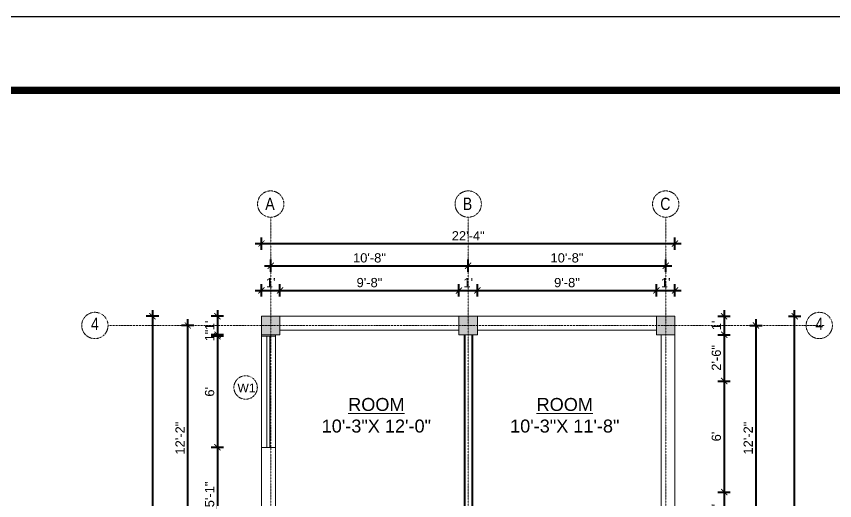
# Model space of a CAD drawing. Header units: inches. Extents: x 85856 to 287200, y -126184 to 75211.
# Drawn here: x 166426 to 166956, y -23369 to -23055 of the extents above; entities that cross this region are included whole.
import ezdxf

# ---------------------------------------------------------------- set-up
doc = ezdxf.new("R2010")
doc.units = ezdxf.units.IN
doc.header["$LTSCALE"] = 0.5
doc.header["$MEASUREMENT"] = 0
doc.header["$PDMODE"] = 66
doc.linetypes.add('CENTER', pattern=[2, 1.25, -0.25, 0.25, -0.25])
for name, color, linetype, lineweight in [('Annotate-Lite.w', 177, 'Continuous', 9), ('Annotations-Bold.w', 177, 'Continuous', 13), ('wall', 1, 'Continuous', 40)]:
    doc.layers.add(name, color=color, linetype=linetype, lineweight=lineweight)
doc.styles.add('ARAIL', font='ARIALN.TTF')
doc.styles.add('gaurav', font='arial.ttf')
doc.styles.get("Standard").update_dxf_attribs({"font": 'arial.ttf'})
doc.dimstyles.new('1 by 96', dxfattribs={"dimtxt": 6, "dimasz": 4, "dimexe": 4, "dimexo": 4, "dimgap": 2, "dimtad": 1, "dimdec": 0, "dimzin": 0, "dimdsep": 46, "dimlunit": 4, "dimtxsty": 'Standard', "dimblk": 'ARCHTICK', "dimcen": 0, "dimdle": 4, "dimadec": 0, "dimazin": 0, "dimtfac": 1, "dimtdec": 0, "dimtix": 1, "dimtofl": 0, "dimtmove": 1, "dimatfit": 3, "dimldrblk": 'ARCHTICK', "dimfxl": 4, "dimfxlon": 1, "dimtolj": 1, "dimtzin": 0, "dimlwd": -1, "dimlwe": -1, "dimarcsym": 0})

# ---------------------------------------------------------------- blocks, each defined once
blk = doc.blocks.new('_ArchTick')
at = {"color": 0, "linetype": 'ByBlock', "const_width": 0.15}
blk.add_lwpolyline([(-0.5, -0.5), (0.5, 0.5)], dxfattribs=at)
blk = doc.blocks.new('*D359')
at = {"layer": 'Defpoints', "color": 0, "transparency": 16777216}
for p in [(166596.89, -23232.33), (166584.89, -23249.02), (166596.89, -23249.02)]:
    blk.add_point(p, dxfattribs=at)
at = {"layer": 'wall', "color": 0, "transparency": 16777216}
for p, q in [((166580.89, -23232.33), (166600.89, -23232.33)), ((166584.89, -23236.33), (166584.89, -23228.33)), ((166596.89, -23236.33), (166596.89, -23228.33))]:
    blk.add_line(p, q, dxfattribs=at)
at = {"layer": 'wall', "color": 0, "transparency": 16777216, "xscale": 4, "yscale": 4, "zscale": 4, "rotation": 180}
blk.add_blockref('_ArchTick', (166584.89, -23232.33), dxfattribs=at)
at = {"layer": 'wall', "color": 0, "transparency": 16777216, "xscale": 4, "yscale": 4, "zscale": 4}
blk.add_blockref('_ArchTick', (166596.89, -23232.33), dxfattribs=at)
at = {"layer": 'wall', "color": 0, "transparency": 16777216, "insert": (166590.89, -23227.31), "char_height": 6, "attachment_point": 5}
blk.add_mtext("\\A1;1'", dxfattribs=at)
blk = doc.blocks.new('*D360')
at = {"layer": 'Defpoints', "color": 0, "transparency": 16777216}
for p in [(166712.89, -23232.33), (166596.89, -23249.02), (166712.89, -23249.02)]:
    blk.add_point(p, dxfattribs=at)
at = {"layer": 'wall', "color": 0, "transparency": 16777216}
for p, q in [((166592.89, -23232.33), (166716.89, -23232.33)), ((166596.89, -23236.33), (166596.89, -23228.33)), ((166712.89, -23236.33), (166712.89, -23228.33))]:
    blk.add_line(p, q, dxfattribs=at)
at = {"layer": 'wall', "color": 0, "transparency": 16777216, "xscale": 4, "yscale": 4, "zscale": 4, "rotation": 180}
blk.add_blockref('_ArchTick', (166596.89, -23232.33), dxfattribs=at)
at = {"layer": 'wall', "color": 0, "transparency": 16777216, "xscale": 4, "yscale": 4, "zscale": 4}
blk.add_blockref('_ArchTick', (166712.89, -23232.33), dxfattribs=at)
at = {"layer": 'wall', "color": 0, "transparency": 16777216, "insert": (166654.89, -23227.26), "char_height": 6, "attachment_point": 5}
blk.add_mtext('\\A1;9\'-8"', dxfattribs=at)
blk = doc.blocks.new('*D361')
at = {"layer": 'Defpoints', "color": 0, "transparency": 16777216}
for p in [(166724.89, -23232.33), (166712.89, -23249.02), (166724.89, -23249.02)]:
    blk.add_point(p, dxfattribs=at)
at = {"layer": 'wall', "color": 0, "transparency": 16777216}
for p, q in [((166708.89, -23232.33), (166728.89, -23232.33)), ((166712.89, -23236.33), (166712.89, -23228.33)), ((166724.89, -23236.33), (166724.89, -23228.33))]:
    blk.add_line(p, q, dxfattribs=at)
at = {"layer": 'wall', "color": 0, "transparency": 16777216, "xscale": 4, "yscale": 4, "zscale": 4, "rotation": 180}
blk.add_blockref('_ArchTick', (166712.89, -23232.33), dxfattribs=at)
at = {"layer": 'wall', "color": 0, "transparency": 16777216, "xscale": 4, "yscale": 4, "zscale": 4}
blk.add_blockref('_ArchTick', (166724.89, -23232.33), dxfattribs=at)
at = {"layer": 'wall', "color": 0, "transparency": 16777216, "insert": (166718.89, -23227.31), "char_height": 6, "attachment_point": 5}
blk.add_mtext("\\A1;1'", dxfattribs=at)
blk = doc.blocks.new('*D362')
at = {"layer": 'Defpoints', "color": 0, "transparency": 16777216}
for p in [(166840.89, -23232.33), (166724.89, -23249.02), (166840.89, -23249.02)]:
    blk.add_point(p, dxfattribs=at)
at = {"layer": 'wall', "color": 0, "transparency": 16777216}
for p, q in [((166720.89, -23232.33), (166844.89, -23232.33)), ((166724.89, -23236.33), (166724.89, -23228.33)), ((166840.89, -23236.33), (166840.89, -23228.33))]:
    blk.add_line(p, q, dxfattribs=at)
at = {"layer": 'wall', "color": 0, "transparency": 16777216, "xscale": 4, "yscale": 4, "zscale": 4, "rotation": 180}
blk.add_blockref('_ArchTick', (166724.89, -23232.33), dxfattribs=at)
at = {"layer": 'wall', "color": 0, "transparency": 16777216, "xscale": 4, "yscale": 4, "zscale": 4}
blk.add_blockref('_ArchTick', (166840.89, -23232.33), dxfattribs=at)
at = {"layer": 'wall', "color": 0, "transparency": 16777216, "insert": (166782.89, -23227.26), "char_height": 6, "attachment_point": 5}
blk.add_mtext('\\A1;9\'-8"', dxfattribs=at)
blk = doc.blocks.new('*D363')
at = {"layer": 'Defpoints', "color": 0, "transparency": 16777216}
for p in [(166852.89, -23232.33), (166840.89, -23249.02), (166852.89, -23249.02)]:
    blk.add_point(p, dxfattribs=at)
at = {"layer": 'wall', "color": 0, "transparency": 16777216}
for p, q in [((166836.89, -23232.33), (166856.89, -23232.33)), ((166840.89, -23236.33), (166840.89, -23228.33)), ((166852.89, -23236.33), (166852.89, -23228.33))]:
    blk.add_line(p, q, dxfattribs=at)
at = {"layer": 'wall', "color": 0, "transparency": 16777216, "xscale": 4, "yscale": 4, "zscale": 4, "rotation": 180}
blk.add_blockref('_ArchTick', (166840.89, -23232.33), dxfattribs=at)
at = {"layer": 'wall', "color": 0, "transparency": 16777216, "xscale": 4, "yscale": 4, "zscale": 4}
blk.add_blockref('_ArchTick', (166852.89, -23232.33), dxfattribs=at)
at = {"layer": 'wall', "color": 0, "transparency": 16777216, "insert": (166846.89, -23227.31), "char_height": 6, "attachment_point": 5}
blk.add_mtext("\\A1;1'", dxfattribs=at)
blk = doc.blocks.new('*D364')
at = {"layer": 'Defpoints', "color": 0, "transparency": 16777216}
for p in [(166718.89, -23216.31), (166590.89, -23249.02), (166718.89, -23249.02)]:
    blk.add_point(p, dxfattribs=at)
at = {"layer": 'wall', "color": 0, "transparency": 16777216}
for p, q in [((166586.89, -23216.31), (166722.89, -23216.31)), ((166590.89, -23220.31), (166590.89, -23212.31)), ((166718.89, -23220.31), (166718.89, -23212.31))]:
    blk.add_line(p, q, dxfattribs=at)
at = {"layer": 'wall', "color": 0, "transparency": 16777216, "xscale": 4, "yscale": 4, "zscale": 4, "rotation": 180}
blk.add_blockref('_ArchTick', (166590.89, -23216.31), dxfattribs=at)
at = {"layer": 'wall', "color": 0, "transparency": 16777216, "xscale": 4, "yscale": 4, "zscale": 4}
blk.add_blockref('_ArchTick', (166718.89, -23216.31), dxfattribs=at)
at = {"layer": 'wall', "color": 0, "transparency": 16777216, "insert": (166654.89, -23211.24), "char_height": 6, "attachment_point": 5}
blk.add_mtext('\\A1;10\'-8"', dxfattribs=at)
blk = doc.blocks.new('*D365')
at = {"layer": 'Defpoints', "color": 0, "transparency": 16777216}
for p in [(166846.89, -23216.31), (166718.89, -23249.02), (166846.89, -23249.02)]:
    blk.add_point(p, dxfattribs=at)
at = {"layer": 'wall', "color": 0, "transparency": 16777216}
for p, q in [((166714.89, -23216.31), (166850.89, -23216.31)), ((166718.89, -23220.31), (166718.89, -23212.31)), ((166846.89, -23220.31), (166846.89, -23212.31))]:
    blk.add_line(p, q, dxfattribs=at)
at = {"layer": 'wall', "color": 0, "transparency": 16777216, "xscale": 4, "yscale": 4, "zscale": 4, "rotation": 180}
blk.add_blockref('_ArchTick', (166718.89, -23216.31), dxfattribs=at)
at = {"layer": 'wall', "color": 0, "transparency": 16777216, "xscale": 4, "yscale": 4, "zscale": 4}
blk.add_blockref('_ArchTick', (166846.89, -23216.31), dxfattribs=at)
at = {"layer": 'wall', "color": 0, "transparency": 16777216, "insert": (166782.89, -23211.24), "char_height": 6, "attachment_point": 5}
blk.add_mtext('\\A1;10\'-8"', dxfattribs=at)
blk = doc.blocks.new('*D366')
at = {"layer": 'Defpoints', "color": 0, "transparency": 16777216}
for p in [(166852.89, -23201.92), (166584.89, -23249.02), (166852.89, -23249.02)]:
    blk.add_point(p, dxfattribs=at)
at = {"layer": 'wall', "color": 0, "transparency": 16777216}
for p, q in [((166584.89, -23205.92), (166584.89, -23197.92)), ((166852.89, -23205.92), (166852.89, -23197.92)), ((166580.89, -23201.92), (166856.89, -23201.92))]:
    blk.add_line(p, q, dxfattribs=at)
at = {"layer": 'wall', "color": 0, "transparency": 16777216, "xscale": 4, "yscale": 4, "zscale": 4, "rotation": 180}
blk.add_blockref('_ArchTick', (166584.89, -23201.92), dxfattribs=at)
at = {"layer": 'wall', "color": 0, "transparency": 16777216, "xscale": 4, "yscale": 4, "zscale": 4}
blk.add_blockref('_ArchTick', (166852.89, -23201.92), dxfattribs=at)
at = {"layer": 'wall', "color": 0, "transparency": 16777216, "insert": (166718.89, -23196.91), "char_height": 6, "attachment_point": 5}
blk.add_mtext('\\A1;22\'-4"', dxfattribs=at)
blk = doc.blocks.new('*D367')
at = {"layer": 'Defpoints', "color": 0, "transparency": 16777216}
for p in [(166584.89, -23249.02), (166556.36, -23261.02), (166584.89, -23261.02)]:
    blk.add_point(p, dxfattribs=at)
at = {"layer": 'wall', "color": 0, "transparency": 16777216}
for p, q in [((166560.36, -23249.02), (166552.36, -23249.02)), ((166556.36, -23245.02), (166556.36, -23265.02)), ((166560.36, -23261.02), (166552.36, -23261.02))]:
    blk.add_line(p, q, dxfattribs=at)
at = {"layer": 'wall', "color": 0, "transparency": 16777216, "xscale": 4, "yscale": 4, "zscale": 4}
for p, rotation in [((166556.36, -23249.02), 90), ((166556.36, -23261.02), 270)]:
    blk.add_blockref('_ArchTick', p, dxfattribs=dict(at, rotation=rotation))
at = {"layer": 'wall', "color": 0, "transparency": 16777216, "insert": (166551.35, -23255.02), "char_height": 6, "attachment_point": 5, "rotation": 90}
blk.add_mtext("\\A1;1'", dxfattribs=at)
blk = doc.blocks.new('*D368')
at = {"layer": 'Defpoints', "color": 0, "transparency": 16777216}
for p in [(166584.89, -23262.02), (166556.36, -23334.02), (166584.89, -23334.02)]:
    blk.add_point(p, dxfattribs=at)
at = {"layer": 'wall', "color": 0, "transparency": 16777216}
for p, q in [((166556.36, -23258.02), (166556.36, -23338.02)), ((166560.36, -23262.02), (166552.36, -23262.02)), ((166560.36, -23334.02), (166552.36, -23334.02))]:
    blk.add_line(p, q, dxfattribs=at)
at = {"layer": 'wall', "color": 0, "transparency": 16777216, "xscale": 4, "yscale": 4, "zscale": 4}
for p, rotation in [((166556.36, -23262.02), 90), ((166556.36, -23334.02), 270)]:
    blk.add_blockref('_ArchTick', p, dxfattribs=dict(at, rotation=rotation))
at = {"layer": 'wall', "color": 0, "transparency": 16777216, "insert": (166551.3, -23298.02), "char_height": 6, "attachment_point": 5, "rotation": 90}
blk.add_mtext("\\A1;6'", dxfattribs=at)
blk = doc.blocks.new('*D369')
at = {"layer": 'Defpoints', "color": 0, "transparency": 16777216}
for p in [(166584.89, -23334.02), (166556.36, -23395.02), (166584.89, -23395.02)]:
    blk.add_point(p, dxfattribs=at)
at = {"layer": 'wall', "color": 0, "transparency": 16777216}
for p, q in [((166560.36, -23334.02), (166552.36, -23334.02)), ((166556.36, -23330.02), (166556.36, -23399.02)), ((166560.36, -23395.02), (166552.36, -23395.02))]:
    blk.add_line(p, q, dxfattribs=at)
at = {"layer": 'wall', "color": 0, "transparency": 16777216, "xscale": 4, "yscale": 4, "zscale": 4}
for p, rotation in [((166556.36, -23334.02), 90), ((166556.36, -23395.02), 270)]:
    blk.add_blockref('_ArchTick', p, dxfattribs=dict(at, rotation=rotation))
at = {"layer": 'wall', "color": 0, "transparency": 16777216, "insert": (166551.3, -23364.52), "char_height": 6, "attachment_point": 5, "rotation": 90}
blk.add_mtext('\\A1;5\'-1"', dxfattribs=at)
blk = doc.blocks.new('*D378')
at = {"layer": 'Defpoints', "color": 0, "transparency": 16777216}
for p in [(166537.15, -23255.02), (166584.89, -23255.02), (166584.89, -23401.02)]:
    blk.add_point(p, dxfattribs=at)
at = {"layer": 'wall', "color": 0, "transparency": 16777216}
for p, q in [((166537.15, -23405.02), (166537.15, -23251.02)), ((166541.15, -23255.02), (166533.15, -23255.02)), ((166541.15, -23401.02), (166533.15, -23401.02))]:
    blk.add_line(p, q, dxfattribs=at)
at = {"layer": 'wall', "color": 0, "transparency": 16777216, "xscale": 4, "yscale": 4, "zscale": 4}
for p, rotation in [((166537.15, -23255.02), 90), ((166537.15, -23401.02), 270)]:
    blk.add_blockref('_ArchTick', p, dxfattribs=dict(at, rotation=rotation))
at = {"layer": 'wall', "color": 0, "transparency": 16777216, "insert": (166532.14, -23328.02), "char_height": 6, "attachment_point": 5, "rotation": 90}
blk.add_mtext('\\A1;12\'-2"', dxfattribs=at)
blk = doc.blocks.new('*D379')
at = {"layer": 'Defpoints', "color": 0, "transparency": 16777216}
for p in [(166584.89, -23249.02), (166514.27, -23596.02), (166584.89, -23596.02)]:
    blk.add_point(p, dxfattribs=at)
at = {"layer": 'wall', "color": 0, "transparency": 16777216}
for p, q in [((166518.27, -23249.02), (166510.27, -23249.02)), ((166514.27, -23245.02), (166514.27, -23600.02)), ((166518.27, -23596.02), (166510.27, -23596.02))]:
    blk.add_line(p, q, dxfattribs=at)
at = {"layer": 'wall', "color": 0, "transparency": 16777216, "xscale": 4, "yscale": 4, "zscale": 4}
for p, rotation in [((166514.27, -23249.02), 90), ((166514.27, -23596.02), 270)]:
    blk.add_blockref('_ArchTick', p, dxfattribs=dict(at, rotation=rotation))
at = {"layer": 'wall', "color": 0, "transparency": 16777216, "insert": (166509.21, -23422.52), "char_height": 6, "attachment_point": 5, "rotation": 90}
blk.add_mtext('\\A1;28\'-11"', dxfattribs=at)
blk = doc.blocks.new('*D380')
at = {"layer": 'Defpoints', "color": 0, "transparency": 16777216}
for p in [(166852.89, -23249.02), (166852.89, -23261.02), (166884.76, -23261.02)]:
    blk.add_point(p, dxfattribs=at)
at = {"layer": 'wall', "color": 0, "transparency": 16777216}
for p, q in [((166880.76, -23249.02), (166888.76, -23249.02)), ((166884.76, -23245.02), (166884.76, -23265.02)), ((166880.76, -23261.02), (166888.76, -23261.02))]:
    blk.add_line(p, q, dxfattribs=at)
at = {"layer": 'wall', "color": 0, "transparency": 16777216, "xscale": 4, "yscale": 4, "zscale": 4}
for p, rotation in [((166884.76, -23249.02), 90), ((166884.76, -23261.02), 270)]:
    blk.add_blockref('_ArchTick', p, dxfattribs=dict(at, rotation=rotation))
at = {"layer": 'wall', "color": 0, "transparency": 16777216, "insert": (166879.75, -23255.02), "char_height": 6, "attachment_point": 5, "rotation": 90}
blk.add_mtext("\\A1;1'", dxfattribs=at)
blk = doc.blocks.new('*D381')
at = {"layer": 'Defpoints', "color": 0, "transparency": 16777216}
for p in [(166852.89, -23261.02), (166852.89, -23291.02), (166884.76, -23291.02)]:
    blk.add_point(p, dxfattribs=at)
at = {"layer": 'wall', "color": 0, "transparency": 16777216}
for p, q in [((166884.76, -23257.02), (166884.76, -23295.02)), ((166880.76, -23261.02), (166888.76, -23261.02)), ((166880.76, -23291.02), (166888.76, -23291.02))]:
    blk.add_line(p, q, dxfattribs=at)
at = {"layer": 'wall', "color": 0, "transparency": 16777216, "xscale": 4, "yscale": 4, "zscale": 4}
for p, rotation in [((166884.76, -23261.02), 90), ((166884.76, -23291.02), 270)]:
    blk.add_blockref('_ArchTick', p, dxfattribs=dict(at, rotation=rotation))
at = {"layer": 'wall', "color": 0, "transparency": 16777216, "insert": (166879.7, -23276.02), "char_height": 6, "attachment_point": 5, "rotation": 90}
blk.add_mtext('\\A1;2\'-6"', dxfattribs=at)
blk = doc.blocks.new('*D382')
at = {"layer": 'Defpoints', "color": 0, "transparency": 16777216}
for p in [(166852.89, -23291.02), (166852.89, -23363.02), (166884.76, -23363.02)]:
    blk.add_point(p, dxfattribs=at)
at = {"layer": 'wall', "color": 0, "transparency": 16777216}
for p, q in [((166880.76, -23291.02), (166888.76, -23291.02)), ((166884.76, -23287.02), (166884.76, -23367.02)), ((166880.76, -23363.02), (166888.76, -23363.02))]:
    blk.add_line(p, q, dxfattribs=at)
at = {"layer": 'wall', "color": 0, "transparency": 16777216, "xscale": 4, "yscale": 4, "zscale": 4}
for p, rotation in [((166884.76, -23291.02), 90), ((166884.76, -23363.02), 270)]:
    blk.add_blockref('_ArchTick', p, dxfattribs=dict(at, rotation=rotation))
at = {"layer": 'wall', "color": 0, "transparency": 16777216, "insert": (166879.7, -23327.02), "char_height": 6, "attachment_point": 5, "rotation": 90}
blk.add_mtext("\\A1;6'", dxfattribs=at)
blk = doc.blocks.new('*D383')
at = {"layer": 'Defpoints', "color": 0, "transparency": 16777216}
for p in [(166852.89, -23363.02), (166852.89, -23395.02), (166884.76, -23395.02)]:
    blk.add_point(p, dxfattribs=at)
at = {"layer": 'wall', "color": 0, "transparency": 16777216}
for p, q in [((166884.76, -23359.02), (166884.76, -23399.02)), ((166880.76, -23363.02), (166888.76, -23363.02)), ((166880.76, -23395.02), (166888.76, -23395.02))]:
    blk.add_line(p, q, dxfattribs=at)
at = {"layer": 'wall', "color": 0, "transparency": 16777216, "xscale": 4, "yscale": 4, "zscale": 4}
for p, rotation in [((166884.76, -23363.02), 90), ((166884.76, -23395.02), 270)]:
    blk.add_blockref('_ArchTick', p, dxfattribs=dict(at, rotation=rotation))
at = {"layer": 'wall', "color": 0, "transparency": 16777216, "insert": (166879.7, -23379.02), "char_height": 6, "attachment_point": 5, "rotation": 90}
blk.add_mtext('\\A1;2\'-8"', dxfattribs=at)
blk = doc.blocks.new('*D391')
at = {"layer": 'Defpoints', "color": 0, "transparency": 16777216}
for p in [(166852.89, -23255.02), (166852.89, -23401.02), (166905.36, -23401.02)]:
    blk.add_point(p, dxfattribs=at)
at = {"layer": 'wall', "color": 0, "transparency": 16777216}
for p, q in [((166905.36, -23251.02), (166905.36, -23405.02)), ((166901.36, -23255.02), (166909.36, -23255.02)), ((166901.36, -23401.02), (166909.36, -23401.02))]:
    blk.add_line(p, q, dxfattribs=at)
at = {"layer": 'wall', "color": 0, "transparency": 16777216, "xscale": 4, "yscale": 4, "zscale": 4}
for p, rotation in [((166905.36, -23255.02), 90), ((166905.36, -23401.02), 270)]:
    blk.add_blockref('_ArchTick', p, dxfattribs=dict(at, rotation=rotation))
at = {"layer": 'wall', "color": 0, "transparency": 16777216, "insert": (166900.35, -23328.02), "char_height": 6, "attachment_point": 5, "rotation": 90}
blk.add_mtext('\\A1;12\'-2"', dxfattribs=at)
blk = doc.blocks.new('*D394')
at = {"layer": 'Defpoints', "color": 0, "transparency": 16777216}
for p in [(166724.89, -23249.02), (166930.45, -23249.02), (166724.89, -23596.02)]:
    blk.add_point(p, dxfattribs=at)
at = {"layer": 'wall', "color": 0, "transparency": 16777216}
for p, q in [((166926.45, -23249.02), (166934.45, -23249.02)), ((166930.45, -23600.02), (166930.45, -23245.02)), ((166926.45, -23596.02), (166934.45, -23596.02))]:
    blk.add_line(p, q, dxfattribs=at)
at = {"layer": 'wall', "color": 0, "transparency": 16777216, "xscale": 4, "yscale": 4, "zscale": 4}
for p, rotation in [((166930.45, -23249.02), 90), ((166930.45, -23596.02), 270)]:
    blk.add_blockref('_ArchTick', p, dxfattribs=dict(at, rotation=rotation))
at = {"layer": 'wall', "color": 0, "transparency": 16777216, "insert": (166925.38, -23422.52), "char_height": 6, "attachment_point": 5, "rotation": 90}
blk.add_mtext('\\A1;28\'-11"', dxfattribs=at)
blk = doc.blocks.new('*D260')
at = {"layer": 'Defpoints', "color": 0, "transparency": 16777216}
for p in [(166556.36, -23261.02), (166556.36, -23261.02), (166584.89, -23262.02)]:
    blk.add_point(p, dxfattribs=at)
at = {"layer": 'wall', "color": 0, "transparency": 16777216}
for p, q in [((166560.36, -23262.02), (166552.36, -23262.02)), ((166556.36, -23261.02), (166560.36, -23261.02))]:
    blk.add_line(p, q, dxfattribs=at)
at = {"layer": 'wall', "color": 0, "transparency": 16777216, "insert": (166551.35, -23261.52), "char_height": 6, "attachment_point": 5, "rotation": 90}
blk.add_mtext('\\A1;1"', dxfattribs=at)

msp = doc.modelspace()

# ---------------------------------------------------------------- hatches: boundary and pattern name
at = {"layer": 'wall'}
for points in [[(166596.89, -23249.02), (166584.89, -23249.02), (166584.89, -23261.02), (166596.89, -23261.02)], [(166724.89, -23249.02), (166712.89, -23249.02), (166712.89, -23261.02), (166724.89, -23261.02)], [(166852.89, -23249.02), (166840.89, -23249.02), (166840.89, -23261.02), (166852.89, -23261.02)]]:
    msp.add_hatch(color=256, dxfattribs=at).paths.add_polyline_path(points)

# ---------------------------------------------------------------- linework, layer by layer
msp.add_lwpolyline([(165597.96, -25299.71), (165597.96, -23054.68), (168772.77, -23054.68), (168772.77, -25299.71)], close=True)
at = {"const_width": 4.8}
msp.add_lwpolyline([(168724.77, -25251.71), (168724.77, -23102.68), (165741.96, -23102.68), (165741.96, -25251.71)], close=True, dxfattribs=at)
at = {"layer": 'Annotate-Lite.w', "color": 1}
for p, q in [((166584.89, -23249.02), (166852.89, -23249.02)), ((166596.89, -23258.02), (166712.89, -23258.02)), ((166724.89, -23258.02), (166840.89, -23258.02)), ((166843.89, -23261.02), (166843.89, -23395.02)), ((166852.89, -23261.02), (166852.89, -23396.02)), ((166584.89, -23334.02), (166584.89, -23408.02)), ((166593.89, -23334.02), (166593.89, -23408.02))]:
    msp.add_line(p, q, dxfattribs=at)
at = {"layer": 'Annotate-Lite.w'}
msp.add_line((166584.89, -23249.02), (166584.89, -23261.02), dxfattribs=at)
at = {"layer": 'Annotate-Lite.w', "color": 3}
for p, q in [((166584.89, -23261.02), (166584.89, -23334.02)), ((166584.89, -23262.02), (166593.89, -23262.02)), ((166588.39, -23334.02), (166588.39, -23262.02)), ((166590.39, -23334.02), (166590.39, -23262.02)), ((166593.89, -23261.02), (166593.89, -23334.02)), ((166584.89, -23334.02), (166593.89, -23334.02))]:
    msp.add_line(p, q, dxfattribs=at)
at = {"layer": 'Annotate-Lite.w'}
for points in [[(166584.89, -23249.02), (166596.89, -23249.02), (166596.89, -23261.02), (166584.89, -23261.02)], [(166712.89, -23249.02), (166724.89, -23249.02), (166724.89, -23261.02), (166712.89, -23261.02)], [(166840.89, -23249.02), (166852.89, -23249.02), (166852.89, -23261.02), (166840.89, -23261.02)]]:
    msp.add_lwpolyline(points, close=True, dxfattribs=at)
at = {"layer": 'Annotations-Bold.w', "color": 0, "linetype": 'CENTER', "ltscale": 0.3}
for p, q in [((166590.89, -23184.84), (166590.89, -23687.08)), ((166718.89, -23184.84), (166718.89, -23687.08)), ((166846.89, -23184.84), (166846.89, -23687.08)), ((166949.89, -23255.02), (166485.46, -23255.02))]:
    msp.add_line(p, q, dxfattribs=at)
for centre, radius in [((166590.89, -23176.31), 8.53), ((166718.89, -23176.31), 8.53), ((166846.89, -23176.31), 8.53), ((166476.93, -23255.02), 8.53), ((166946.4, -23255.02), 8.53), ((166574.62, -23295.22), 7.6)]:
    msp.add_circle(centre, radius, dxfattribs=at)
at = {"layer": 'wall'}
for p, q in [((166716.39, -23261.02), (166716.39, -23395.02)), ((166721.39, -23261.02), (166721.39, -23395.02))]:
    msp.add_line(p, q, dxfattribs=at)

# ---------------------------------------------------------------- texts
at = {"layer": 'Annotations-Bold.w', "color": 0, "linetype": 'CENTER', "ltscale": 0.3, "attachment_point": 1}
for s, width, insert, char_height, style in [('A', 6.5393, (166587.35, -23172.17), 8, 'ARAIL'), ('B', 6.5393, (166715.35, -23172.17), 8, 'ARAIL'), ('C', 6.5393, (166843.35, -23172.17), 8, 'ARAIL'), ('4', 6.5393, (166474.38, -23249.97), 8, 'ARAIL'), ('4', 6.5393, (166943.85, -23249.97), 8, 'ARAIL'), ('W1', 8, (166569.34, -23292.67), 5.6, 'gaurav')]:
    msp.add_mtext_dynamic_manual_height_columns(s, width=width, gutter_width=100, heights=[0], dxfattribs=dict(at, insert=insert, char_height=char_height, style=style))
at = {"layer": 'Annotations-Bold.w', "color": 0, "linetype": 'CENTER', "ltscale": 0.3, "char_height": 8.4, "width": 77.2712, "attachment_point": 2, "style": 'gaurav'}
for s, insert in [('{\\LROOM\\P}10\'-3"X 12\'-0"', (166659.35, -23302)), ('{\\LROOM\\P}10\'-3"X 11\'-8"', (166781.46, -23302))]:
    msp.add_mtext(s, dxfattribs=dict(at, insert=insert))

# ---------------------------------------------------------------- dimensions: what is measured, and where the dimension line sits
at = {"layer": 'wall'}
for base, p1, p2, picture, middle in [((166852.89, -23201.92), (166584.89, -23249.02), (166852.89, -23249.02), '*D366', (166718.89, -23196.91)), ((166718.89, -23216.31), (166590.89, -23249.02), (166718.89, -23249.02), '*D364', (166654.89, -23211.24)), ((166846.89, -23216.31), (166718.89, -23249.02), (166846.89, -23249.02), '*D365', (166782.89, -23211.24)), ((166596.89, -23232.33), (166584.89, -23249.02), (166596.89, -23249.02), '*D359', (166590.89, -23227.31)), ((166712.89, -23232.33), (166596.89, -23249.02), (166712.89, -23249.02), '*D360', (166654.89, -23227.26)), ((166724.89, -23232.33), (166712.89, -23249.02), (166724.89, -23249.02), '*D361', (166718.89, -23227.31)), ((166840.89, -23232.33), (166724.89, -23249.02), (166840.89, -23249.02), '*D362', (166782.89, -23227.26)), ((166852.89, -23232.33), (166840.89, -23249.02), (166852.89, -23249.02), '*D363', (166846.89, -23227.31))]:
    dim = msp.add_linear_dim(base=base, p1=p1, p2=p2, dimstyle='1 by 96', dxfattribs=at)
    dim.commit()
    dim.dimension.update_dxf_attribs({"geometry": picture, "text_midpoint": middle})
for base, p1, p2, picture, middle in [((166514.27, -23596.02), (166584.89, -23249.02), (166584.89, -23596.02), '*D379', (166509.21, -23422.52)), ((166556.36, -23261.02), (166584.89, -23249.02), (166584.89, -23261.02), '*D367', (166551.35, -23255.02)), ((166930.45, -23249.02), (166724.89, -23596.02), (166724.89, -23249.02), '*D394', (166925.38, -23422.52)), ((166884.76, -23261.02), (166852.89, -23249.02), (166852.89, -23261.02), '*D380', (166879.75, -23255.02)), ((166537.15, -23255.02), (166584.89, -23401.02), (166584.89, -23255.02), '*D378', (166532.14, -23328.02)), ((166905.36, -23401.02), (166852.89, -23255.02), (166852.89, -23401.02), '*D391', (166900.35, -23328.02)), ((166556.36, -23334.02), (166584.89, -23262.02), (166584.89, -23334.02), '*D368', (166551.3, -23298.02)), ((166556.36, -23261.02), (166584.89, -23262.02), (166556.36, -23261.02), '*D260', (166551.35, -23261.52)), ((166884.76, -23291.02), (166852.89, -23261.02), (166852.89, -23291.02), '*D381', (166879.7, -23276.02)), ((166884.76, -23363.02), (166852.89, -23291.02), (166852.89, -23363.02), '*D382', (166879.7, -23327.02)), ((166556.36, -23395.02), (166584.89, -23334.02), (166584.89, -23395.02), '*D369', (166551.3, -23364.52)), ((166884.76, -23395.02), (166852.89, -23363.02), (166852.89, -23395.02), '*D383', (166879.7, -23379.02))]:
    dim = msp.add_linear_dim(base=base, p1=p1, p2=p2, angle=90, dimstyle='1 by 96', dxfattribs=at)
    dim.commit()
    dim.dimension.update_dxf_attribs({"geometry": picture, "text_midpoint": middle})

doc.saveas('drawing.dxf')
